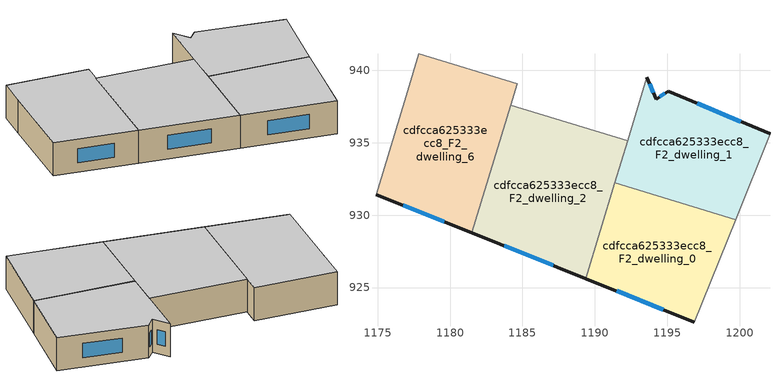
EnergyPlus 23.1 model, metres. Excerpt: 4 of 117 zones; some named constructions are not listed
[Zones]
cdfcca625333ecc8_F2_dwelling_0
 floor to cdfcca625333ecc8_F1_dwelling_0 (EU_floor_Construction): 1199.71,929.7 1196.87,922.62 1189.37,925.62 1191.38,932.23 z6
 wall outside (EU_wall_Construction): 1189.37,925.62 1196.87,922.62 z6:9
 wall to cdfcca625333ecc8_F2_dwelling_1 (EU_wall_Construction): 1199.71,929.7 1191.38,932.23 z6:9
 wall adiabatic (EU_wall_Construction): 1196.87,922.62 1199.71,929.7 z6:9
 wall to cdfcca625333ecc8_F2_dwelling_2 (EU_wall_Construction): 1191.38,932.23 1189.37,925.62 z6:9
 window (EU_Window_Construction): 1191.51,924.77 1194.72,923.48 z6.86:8.14
 ceiling to cdfcca625333ecc8_F3_dwelling_0 (EU_floor_Construction): 1196.87,922.62 1199.71,929.7 1191.38,932.23 1189.37,925.62 z9
cdfcca625333ecc8_F2_dwelling_1
 floor to cdfcca625333ecc8_F1_dwelling_1 (EU_floor_Construction): 1202.08,935.61 1199.71,929.7 1191.38,932.23 1193.59,939.51 1194.22,938 1195.05,938.56 z6
 wall outside (EU_wall_Construction): 1202.08,935.61 1195.05,938.56 1194.22,938 1193.59,939.51 z6:9
 wall adiabatic (EU_wall_Construction): 1199.71,929.7 1202.08,935.61 z6:9
 wall to cdfcca625333ecc8_F2_dwelling_4 (EU_wall_Construction): 1193.59,939.51 1192.26,935.13 z6:9
 wall to cdfcca625333ecc8_F2_dwelling_2 (EU_wall_Construction): 1192.26,935.13 1191.38,932.23 z6:9
 window (EU_Window_Construction): 1194.04,938.43 1193.77,939.08 / 1194.81,938.4 1194.46,938.16 / 1200.07,936.45 1197.06,937.72 z6.86:8.14
 ceiling to cdfcca625333ecc8_F3_dwelling_1 (EU_floor_Construction): 1199.71,929.7 1202.08,935.61 1195.05,938.56 1194.22,938 1193.59,939.51 1191.38,932.23 z9
cdfcca625333ecc8_F2_dwelling_2
 floor to cdfcca625333ecc8_F1_dwelling_2 (EU_floor_Construction): 1192.26,935.13 1189.37,925.62 1181.51,928.77 1184.19,937.59 z6
 wall outside (EU_wall_Construction): 1181.51,928.77 1189.37,925.62 z6:9
 wall to cdfcca625333ecc8_F2_dwelling_4 (EU_wall_Construction): 1192.26,935.13 1184.19,937.59 z6:9
 wall to cdfcca625333ecc8_F2_dwelling_6 (EU_wall_Construction): 1184.19,937.59 1181.51,928.77 z6:9
 window (EU_Window_Construction): 1183.75,927.87 1187.12,926.52 z6.86:8.14
 ceiling to cdfcca625333ecc8_F3_dwelling_2 (EU_floor_Construction): 1189.37,925.62 1192.26,935.13 1184.19,937.59 1181.51,928.77 z9
cdfcca625333ecc8_F2_dwelling_6
 floor to cdfcca625333ecc8_F1_dwelling_6 (EU_floor_Construction): 1184.64,939.06 1181.51,928.77 1174.89,931.42 1177.84,941.12 z6
 wall outside (EU_wall_Construction): 1174.89,931.42 1181.51,928.77 z6:9
 wall to cdfcca625333ecc8_F2_dwelling_5 (EU_wall_Construction): 1184.64,939.06 1177.84,941.12 z6:9
 wall to cdfcca625333ecc8_F2_dwelling_8 (EU_wall_Construction): 1177.06,938.57 1174.89,931.42 z6:9
 wall to cdfcca625333ecc8_F2_dwelling_4 (EU_wall_Construction): 1184.19,937.59 1184.63,939.06 z6:9
 wall to cdfcca625333ecc8_F2_dwelling_9 (EU_wall_Construction): 1177.84,941.12 1177.07,938.57 z6:9
 window (EU_Window_Construction): 1176.78,930.66 1179.62,929.53 z6.86:8.14
 ceiling to cdfcca625333ecc8_F3_dwelling_6 (EU_floor_Construction): 1181.51,928.77 1184.64,939.06 1177.84,941.12 1174.89,931.42 z9
[SCHEDULE:FILE] Column Number=1; Rows to Skip at Top=0; Number of Hours of Data=8760; Column Separator=Comma; Interpolate to Timestep=No; Minutes per Item=60; Adjust Schedule for Daylight Savings=Yes
Name | File
EU_Step8_GainSchedule_cdfcca625333ecc8_F1_dwelling_8_f000 | ../../schedules/cdfcca625333ecc8/cdfcca625333ecc8_F1_dwelling_8_f000_gain.csv
EU_Step8_GainSchedule_cdfcca625333ecc8_F1_dwelling_9_f000 | ../../schedules/cdfcca625333ecc8/cdfcca625333ecc8_F1_dwelling_9_f000_gain.csv
EU_Step8_GainSchedule_cdfcca625333ecc8_F1_dwelling_10_f000 | ../../schedules/cdfcca625333ecc8/cdfcca625333ecc8_F1_dwelling_10_f000_gain.csv
EU_Step8_GainSchedule_cdfcca625333ecc8_F1_dwelling_11_f000 | ../../schedules/cdfcca625333ecc8/cdfcca625333ecc8_F1_dwelling_11_f000_gain.csv
EU_Step8_GainSchedule_cdfcca625333ecc8_F1_dwelling_12_f000 | ../../schedules/cdfcca625333ecc8/cdfcca625333ecc8_F1_dwelling_12_f000_gain.csv
EU_Step8_GainSchedule_cdfcca625333ecc8_F1_dwelling_13_f000 | ../../schedules/cdfcca625333ecc8/cdfcca625333ecc8_F1_dwelling_13_f000_gain.csv
EU_Step8_GainSchedule_cdfcca625333ecc8_F1_dwelling_14_f000 | ../../schedules/cdfcca625333ecc8/cdfcca625333ecc8_F1_dwelling_14_f000_gain.csv
EU_Step8_GainSchedule_cdfcca625333ecc8_F1_dwelling_15_f000 | ../../schedules/cdfcca625333ecc8/cdfcca625333ecc8_F1_dwelling_15_f000_gain.csv
EU_Step8_GainSchedule_cdfcca625333ecc8_F1_dwelling_16_f000 | ../../schedules/cdfcca625333ecc8/cdfcca625333ecc8_F1_dwelling_16_f000_gain.csv
EU_Step8_GainSchedule_cdfcca625333ecc8_F3_dwelling_15_f000 | ../../schedules/cdfcca625333ecc8/cdfcca625333ecc8_F3_dwelling_15_f000_gain.csv
EU_Step8_GainSchedule_cdfcca625333ecc8_F3_dwelling_16_f000 | ../../schedules/cdfcca625333ecc8/cdfcca625333ecc8_F3_dwelling_16_f000_gain.csv
